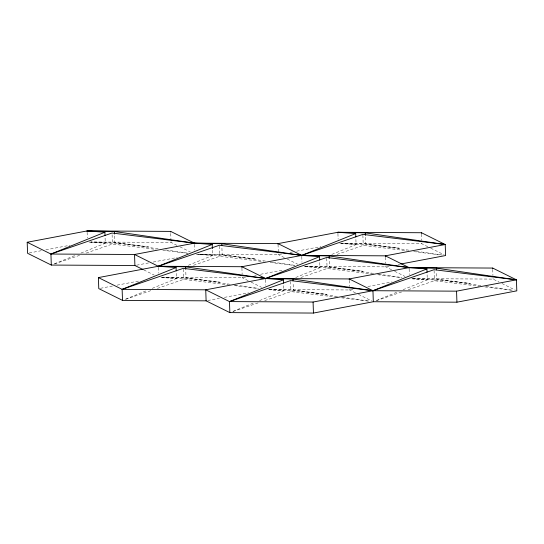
<?xml version="1.0" encoding="UTF-8"?>
<svg xmlns="http://www.w3.org/2000/svg" width="544" height="544" viewBox="0 0 544 544"><rect width="100%" height="100%" fill="white"/><g stroke="black" fill="none" stroke-linecap="round" stroke-linejoin="round"><path stroke-width="0.41" stroke-dasharray="2.72 2.04" d="M54.427 263.799L76.323 254.946M81.015 253.048L105.257 243.243L105.033 236.456M188.353 265.268L212.595 255.462L212.398 249.533M125.63 299.118L147.526 290.265M152.218 288.368L176.46 278.562L176.236 271.782M331.833 254.395L356.075 244.589L355.851 237.81M295.698 277.494L319.94 267.689L319.709 260.902M232.968 311.345L254.864 302.491M259.556 300.594L283.798 290.788L283.574 284.002M376.448 300.472L398.344 291.611M403.036 289.714L427.278 279.915L427.054 273.129M54.475 263.969L80.662 254.966M86.217 253.062L112.404 244.059L156.114 249.431M193.555 265.282L219.749 256.278L263.452 261.657M125.678 299.295L151.864 290.292M157.42 288.381L183.607 279.378L228.154 284.859M337.035 254.408L363.229 245.405L406.932 250.777M300.9 277.508L327.087 268.505L371.634 273.986M233.016 311.522L259.202 302.518M264.758 300.608L290.945 291.604L335.498 297.078M376.496 300.642L402.682 291.638M408.238 289.728L434.425 280.724L478.978 286.205M29.226 252.974L41.704 250.614M45.859 249.825L69.979 245.269M136.571 265.2L149.042 262.84M153.197 262.052L177.317 257.489M100.429 288.3L112.9 285.94M117.062 285.151L140.345 280.745M281.71 254.007L278.385 254.64L198.159 254.204L222.156 254.742L255.748 259.032L228.915 255.979L197.275 254.32M290.027 252.436L292.522 251.96M296.677 251.178L320.797 246.616M245.575 277.107L242.243 277.739L162.017 277.304M254.721 275.38L256.38 275.06M260.542 274.278L283.825 269.872M207.774 300.519L219.416 298.316M224.4 297.378L248.52 292.815M389.055 266.234L385.723 266.859L305.497 266.431M398.201 264.5L399.86 264.187M352.913 289.333L349.588 289.959L269.362 289.53M367.88 286.498L392 281.935M176.977 245.358L171.047 242.413L90.814 241.985L114.811 242.515L148.41 246.813L121.57 243.753L89.937 242.094M427.802 246.704L421.865 243.76L341.639 243.331L365.636 243.868L399.228 248.159L372.395 245.106L340.755 243.44M412.835 278.65L493.068 279.086L498.998 282.03M305.436 266.478L329.494 266.961L363.086 271.259L336.253 268.206L304.62 266.54M412.78 278.705L436.832 279.188L470.431 283.485L443.591 280.425L412.787 278.807M161.956 277.352L186.014 277.841L219.606 282.132L192.773 279.079L161.969 277.46M269.3 289.578L293.352 290.061L326.951 294.358L300.111 291.305L269.307 289.687M339.878 243.426L356.075 244.589M89.06 242.08L105.257 243.243M196.398 254.306L212.595 255.462M304.552 266.587L319.94 267.689M411.89 278.807L427.278 279.915M161.072 277.46L176.46 278.562M268.41 289.687L283.798 290.788M413.658 251.607L441.395 255.02M484.86 286.933L512.598 290.34M377.522 274.706L401.894 277.705M270.178 262.48L294.556 265.479M162.84 250.26L188.054 253.361M341.38 297.806L369.118 301.22M234.042 285.58L258.414 288.578M408.945 250.186L365.636 243.868L365.378 236.232M416.446 251.28L442.265 255.048M480.984 285.634L436.832 279.188L436.58 271.558M485.982 286.362L513.468 290.374M373.64 273.408L329.494 266.961L329.242 259.332M378.638 274.135L401.962 277.542M265.465 261.066L222.156 254.742L221.898 247.112M272.966 262.154L294.624 265.316M158.127 248.839L114.811 242.515L114.56 234.886M165.628 249.934L187.279 253.096M337.504 296.507L293.352 290.061L293.1 282.431M342.502 297.235L369.988 301.247M230.16 284.281L186.014 277.841L185.762 270.212M235.158 285.015L258.482 288.415M430.766 248.18L444.115 254.803M501.969 283.499L515.318 290.122M391.66 269.804L385.723 266.859L385.703 266.172M394.624 271.279L405.008 276.427M284.322 257.577L278.385 254.64L278.365 253.946M287.286 259.053L297.67 264.2M355.518 292.903L349.588 289.959L349.561 289.272M358.489 294.372L371.838 300.995M179.948 246.826L190.332 251.981M248.18 280.677L242.243 277.739L242.223 277.046M251.144 282.152L261.528 287.3M143.806 269.926L154.19 275.08M492.748 269.436L492.952 275.638M493.041 278.399L493.068 279.086M434.092 270.552L434.425 280.724M421.546 234.117L421.75 240.319M421.845 243.073L421.865 243.76M409.142 268.988L409.319 274.502M385.404 257.217L385.614 263.418M362.889 235.226L363.229 245.405M349.268 280.316L349.472 286.518M337.94 233.668L338.123 239.176M326.747 258.325L327.087 268.505M301.798 256.768L301.981 262.276M290.612 281.425L290.945 291.604M278.045 244.46L278.331 252.94M265.662 279.868L265.846 285.376M241.924 268.09L242.134 274.292M219.409 246.106L219.749 256.278M194.46 244.542L194.643 250.056M183.267 269.205L183.607 279.378M170.748 233.458L170.932 238.966M171.02 241.726L171.047 242.413M158.318 267.641L158.501 273.156M112.098 234.729L112.404 244.059M87.122 232.322L87.298 237.83"/><path stroke-width="0.82" d="M143.065 269.559L134.905 265.513L51.299 265.064L27.567 253.286L27.2 242.264L50.932 254.041L104.89 232.22L105.006 235.613M212.371 248.683L212.228 244.44L158.277 266.261L98.403 277.59L98.77 288.612L122.502 300.383L206.108 300.832L229.84 312.61L313.446 313.058L373.32 301.736L456.926 302.185L516.8 290.856L516.433 279.834L492.701 268.063L409.095 267.614L326.72 257.482L265.615 278.487L205.741 289.809L122.135 289.36L98.403 277.59M122.502 300.383L122.135 289.36L176.093 267.539L176.202 270.932M355.824 236.96L355.708 233.566L301.757 255.388L241.883 266.716L158.277 266.261L134.538 254.49L50.932 254.041L51.299 265.064M319.682 260.059L319.573 256.666L265.615 278.487L183.24 268.355L122.135 289.36M206.108 300.832L205.741 289.809L229.473 301.587L283.431 279.766L283.546 283.159M427.026 272.279L426.911 268.892L372.953 290.714L313.086 302.036L229.473 301.587L229.84 312.61M50.932 254.041L112.044 233.029L194.412 243.168L212.228 244.44M229.473 301.587L290.584 280.582L372.953 290.714L456.559 291.162L516.433 279.834L436.472 268.165L409.095 267.614L329.127 255.938L301.757 255.388L219.382 245.256L158.277 266.261L158.297 266.954M27.2 242.264L87.074 230.942L170.68 231.39L194.412 243.168L221.789 243.719L301.757 255.388L319.573 256.666M400.697 264.03L445.597 255.537L445.23 244.514L421.498 232.737L337.892 232.288L278.018 243.617L194.412 243.168L114.451 231.492L87.074 230.942L87.094 231.628M337.912 232.975L337.892 232.288L365.269 232.846L445.23 244.514L385.363 255.836L301.757 255.388L278.018 243.617L278.045 244.304M283.431 279.766L265.615 278.487L185.647 266.818L158.277 266.261L176.093 267.539M516.433 279.834L434.064 269.702L372.953 290.714L292.992 279.038L265.615 278.487L241.883 266.716L241.903 267.403M337.892 232.288L355.708 233.566M87.074 230.942L104.89 232.22M426.911 268.892L409.095 267.614L349.221 278.936L265.615 278.487L265.635 279.174M445.23 244.514L362.862 234.382L301.757 255.388L301.777 256.074M492.701 268.063L492.721 268.75M456.559 291.162L456.926 302.185M436.472 268.165L436.526 269.858M421.498 232.737L421.525 233.43M409.115 268.301L409.095 267.614L385.363 255.836L385.383 256.53M373.32 301.736L372.953 290.714L349.221 278.936L349.241 279.623M365.269 232.846L365.35 235.389M329.127 255.938L329.215 258.488M313.086 302.036L313.446 313.058M292.992 279.038L293.046 280.738M221.789 243.719L221.843 245.412M194.439 243.855L194.412 243.168L134.538 254.49L134.905 265.513M185.647 266.818L185.735 269.362M170.68 231.39L170.7 232.077M114.451 231.492L114.532 234.036"/></g></svg>
